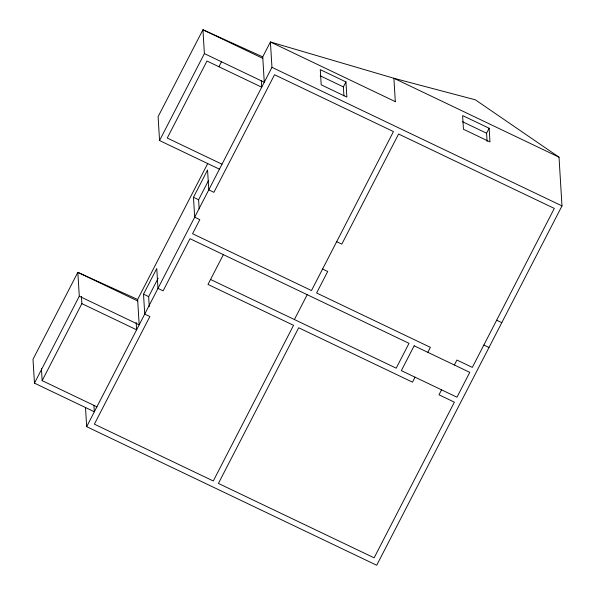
<?xml version="1.0" encoding="UTF-8"?>
<svg xmlns="http://www.w3.org/2000/svg" width="595" height="595" viewBox="0 0 595 595"><rect width="100%" height="100%" fill="white"/><g stroke="black" fill="none" stroke-linecap="round" stroke-linejoin="round"><path stroke-width="0.89" d="M93.958 405.344L94.352 411.77L34.465 383.158L79.291 296.221L77.833 272.354L137.631 299.471L139.185 324.833L79.291 296.221M219.451 169.173L159.557 140.561L204.39 53.617L202.932 29.75L262.73 56.875L264.277 82.236L204.39 53.617M96.918 406.809L42.163 380.644L81.865 303.643L81.418 296.295M218.938 66.766L221.504 61.798M137.631 299.471L207.707 163.58M262.73 56.875L270.413 41.97L393.89 78.272L475.36 99.819L559.017 157.169L561.992 205.907L376.702 565.25L86.669 426.674L85.501 407.657M223.363 254.638L207.997 284.44L293.551 325.316L213.285 480.983L94.367 424.161L149.866 316.525L144.734 314.071L143.514 294.175L156.753 268.509L157.965 288.404L163.104 290.858L189.998 238.692L409.018 343.337L396.211 368.179L210.556 279.471M193.472 197.302L207.558 169.984L208.778 189.872L213.91 192.326L274.533 74.754L393.459 131.569L311.483 290.546L192.564 233.723L199.816 219.652L194.684 217.197L193.472 197.302L198.604 199.756L199.154 208.8M149.256 306.574L148.653 296.63L158.166 278.185M198.604 199.756L208.547 180.471M86.669 426.674L271.96 67.332L270.413 41.97L395.325 101.648M343.925 95.81L343.382 86.885L345.94 81.917L320.274 69.652L321.203 84.825L346.87 97.089L345.94 81.917M294.399 319.537L307.213 294.696M487.082 141.424L486.576 133.221L489.142 128.252L462.62 115.579L463.453 129.256L489.975 141.922L489.142 128.252M415.035 377.171L412.476 382.139L298.683 327.771L218.417 483.43L374.129 557.827L454.394 402.168L438.998 394.812L441.557 389.844M427.842 352.329L430.408 347.361L316.614 292.993L327.719 271.469L322.587 269.014M454.364 365.003L456.93 360.034L472.326 367.39L554.302 208.421L398.59 134.024L341.805 244.143L336.673 241.689M559.017 157.169L393.89 78.272L395.325 101.752M462.546 121.73L486.576 133.221M320.199 75.81L343.382 86.885M262.819 58.362L202.932 29.75L158.099 116.687L159.557 140.561M271.96 67.332L561.992 205.907M222.009 164.205L167.255 138.047L206.963 61.04L261.718 87.205L261.324 80.779M496.661 320.199L501.793 322.646M483.854 345.041L488.986 347.487M143.514 294.175L148.653 296.63M137.72 300.966L77.833 272.354L33.008 359.291L34.465 383.158M81.865 303.643L136.619 329.801L136.173 322.46M41.427 368.707L42.163 380.644M414.157 345.792L401.342 370.633L456.96 397.2L469.767 372.358L414.157 345.792"/></g></svg>
